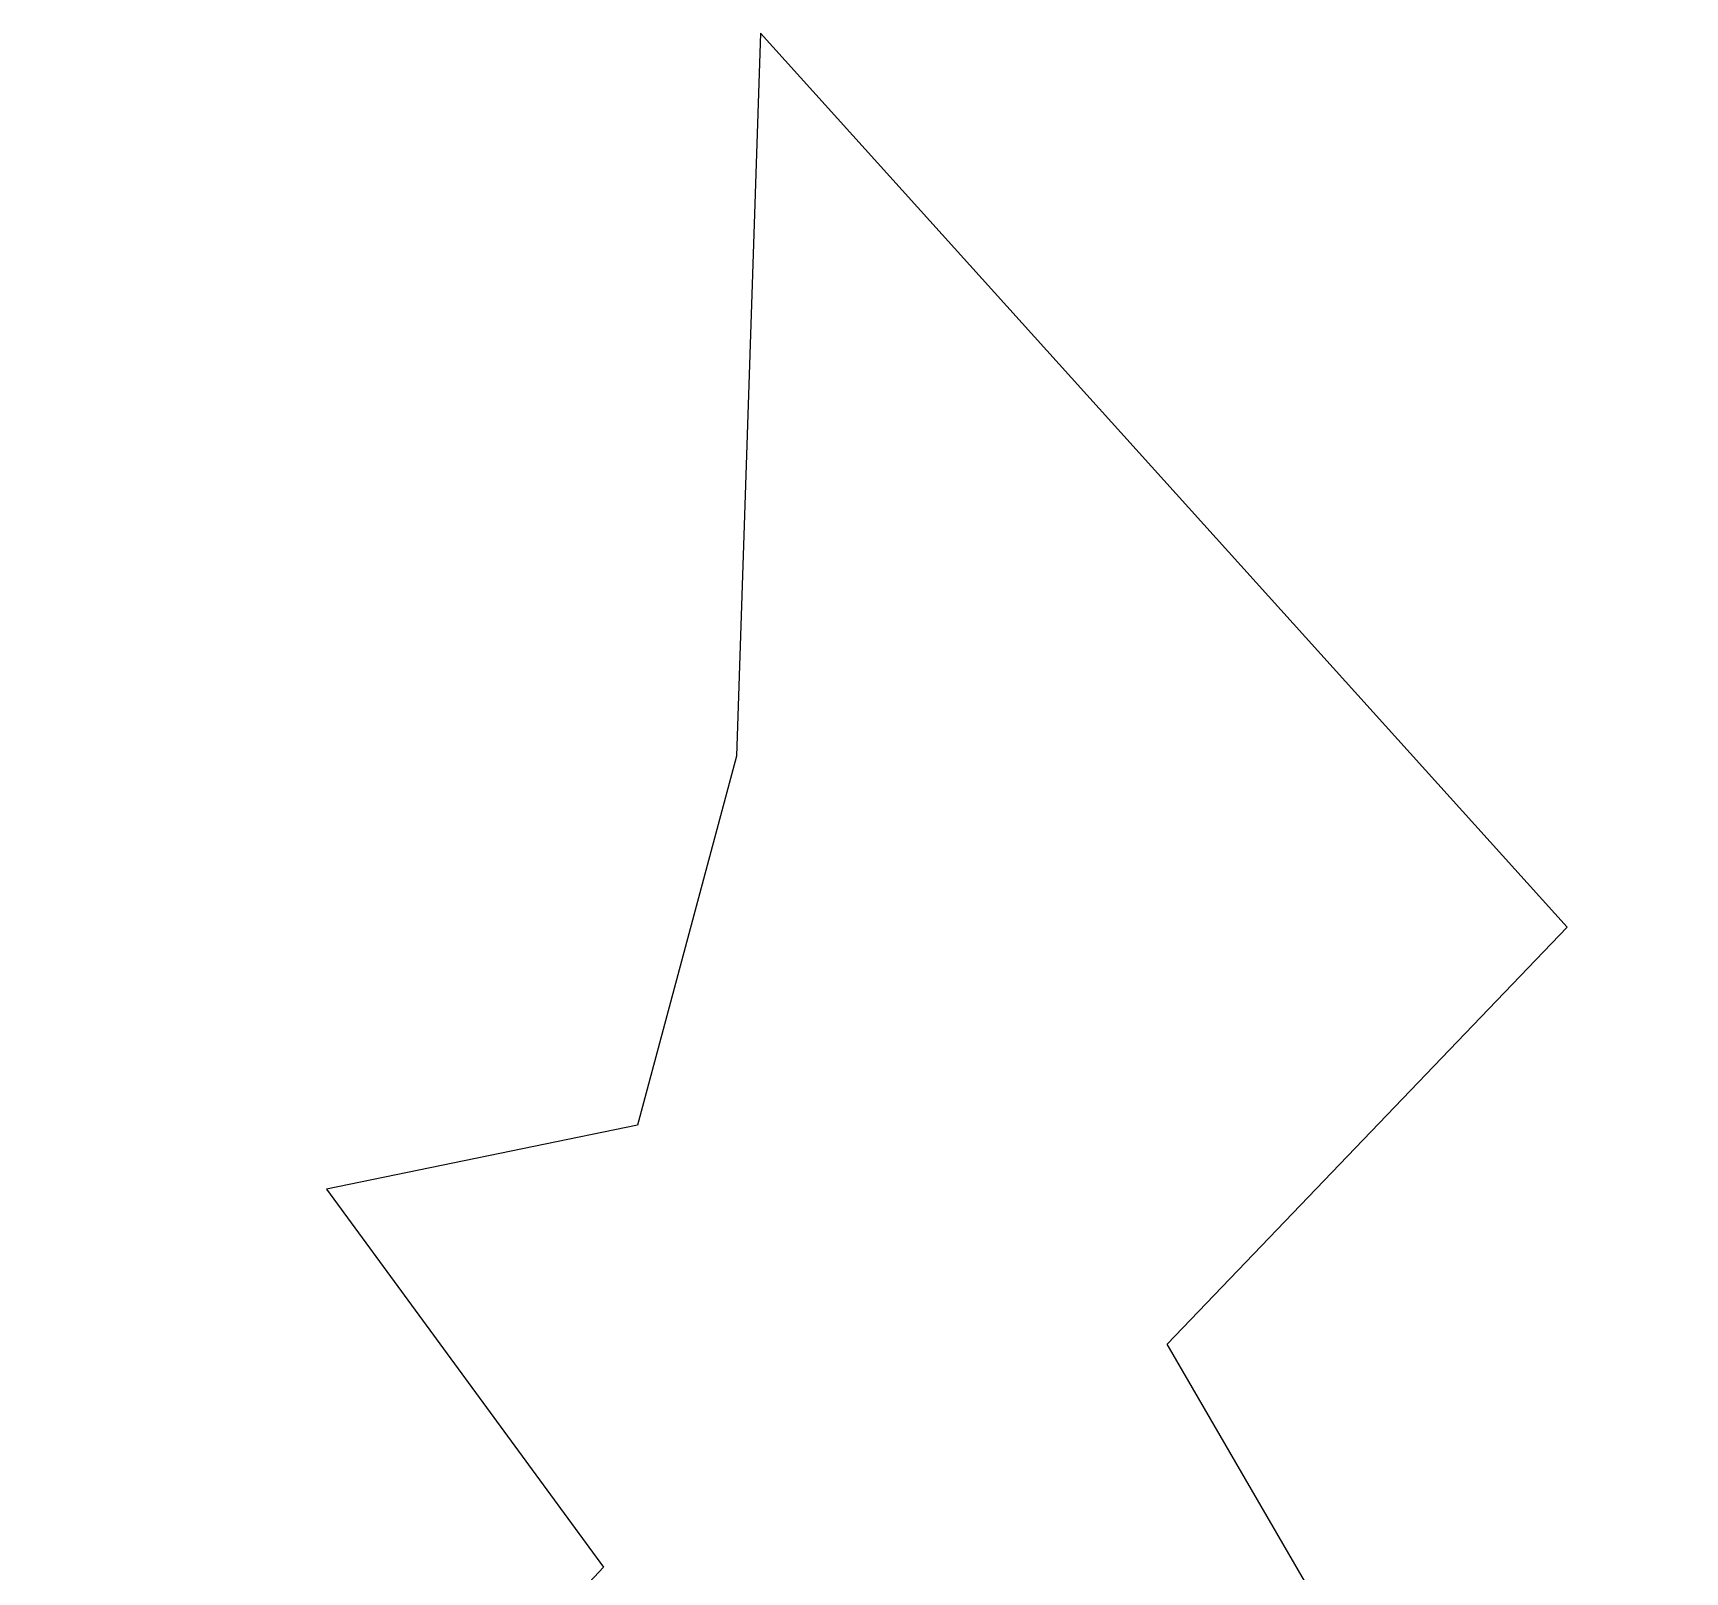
# Model space of a CAD drawing. Header units: millimetres. Extents: x 1515.2 to 1579.7, y 986.4 to 1013.2.
# Drawn here: x 1518.647 to 1518.8641, y 1009.8391 to 1010.0414 of the extents above; entities that cross this region are included whole.
import ezdxf

# ---------------------------------------------------------------- set-up
doc = ezdxf.new("R2010")
doc.units = ezdxf.units.MM

# ---------------------------------------------------------------- blocks, each defined once
blk = doc.blocks.new('E13')
at = {"color": 62, "true_color": 0xacc205}
for p, q in [((1.67628, 20.32017), (1.67397, 20.25105)), ((1.75339, 20.23469), (1.67628, 20.32017)), ((1.67397, 20.25105), (1.66451, 20.21577)), ((1.71515, 20.19484), (1.75339, 20.23469)), ((1.75339, 20.23469), (1.75339, 20.23469)), ((1.66451, 20.21577), (1.6348, 20.20965)), ((1.6348, 20.20965), (1.66127, 20.17352)), ((1.76466, 20.10957), (1.71515, 20.19484))]:
    blk.add_line(p, q, dxfattribs=at)
at = {"color": 84, "true_color": 0x2aaf18}
blk.add_line((1.66127, 20.17352), (1.60673, 20.11516), dxfattribs=at)

msp = doc.modelspace()

# ---------------------------------------------------------------- block references
at = {"color": 45, "true_color": 0xba8d4a, "xscale": 1.37477329816057, "yscale": 1.37477329816057, "zscale": 1.37477329816057}
msp.add_blockref('E13', (1516.43807, 982.10577), dxfattribs=at)

doc.saveas('drawing.dxf')
